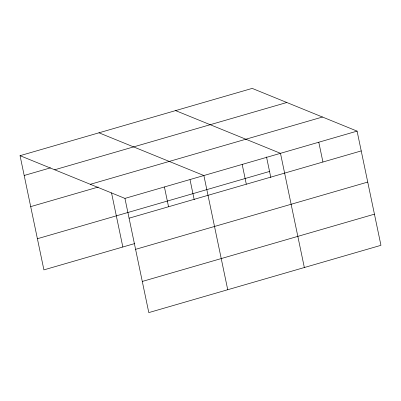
<?xml version="1.0" encoding="UTF-8"?>
<svg xmlns="http://www.w3.org/2000/svg" width="401" height="401" viewBox="0 0 401 401"><rect width="100%" height="100%" fill="white"/><g stroke="black" fill="none" stroke-linecap="round" stroke-linejoin="round"><path stroke-width="0.6" d="M20.05 155.678L252.199 88.4L357.09 131.122L380.95 245.322L148.801 312.6L124.942 198.4L20.05 155.678L43.909 269.878L134.806 243.532M24.185 175.478L50.496 167.854M54.666 169.778L286.815 102.501M90.33 184.305L322.479 117.022M30.692 206.63L98.265 187.046M124.942 198.4L357.09 131.122M37.398 238.725L269.547 171.448M129.077 218.194L361.231 150.916M135.588 249.347L367.737 182.069M142.295 281.447L374.444 214.169M175.588 110.606L280.484 153.322L304.339 267.522M98.982 132.806L203.873 175.528L227.733 289.722M318.79 142.225L322.925 162.019M266.51 156.911L270.825 177.558M242.179 164.425L246.314 184.219M190.029 179.718L194.214 199.758M164.41 186.961L168.545 206.761M111.523 192.836L122.836 247.006"/></g></svg>
